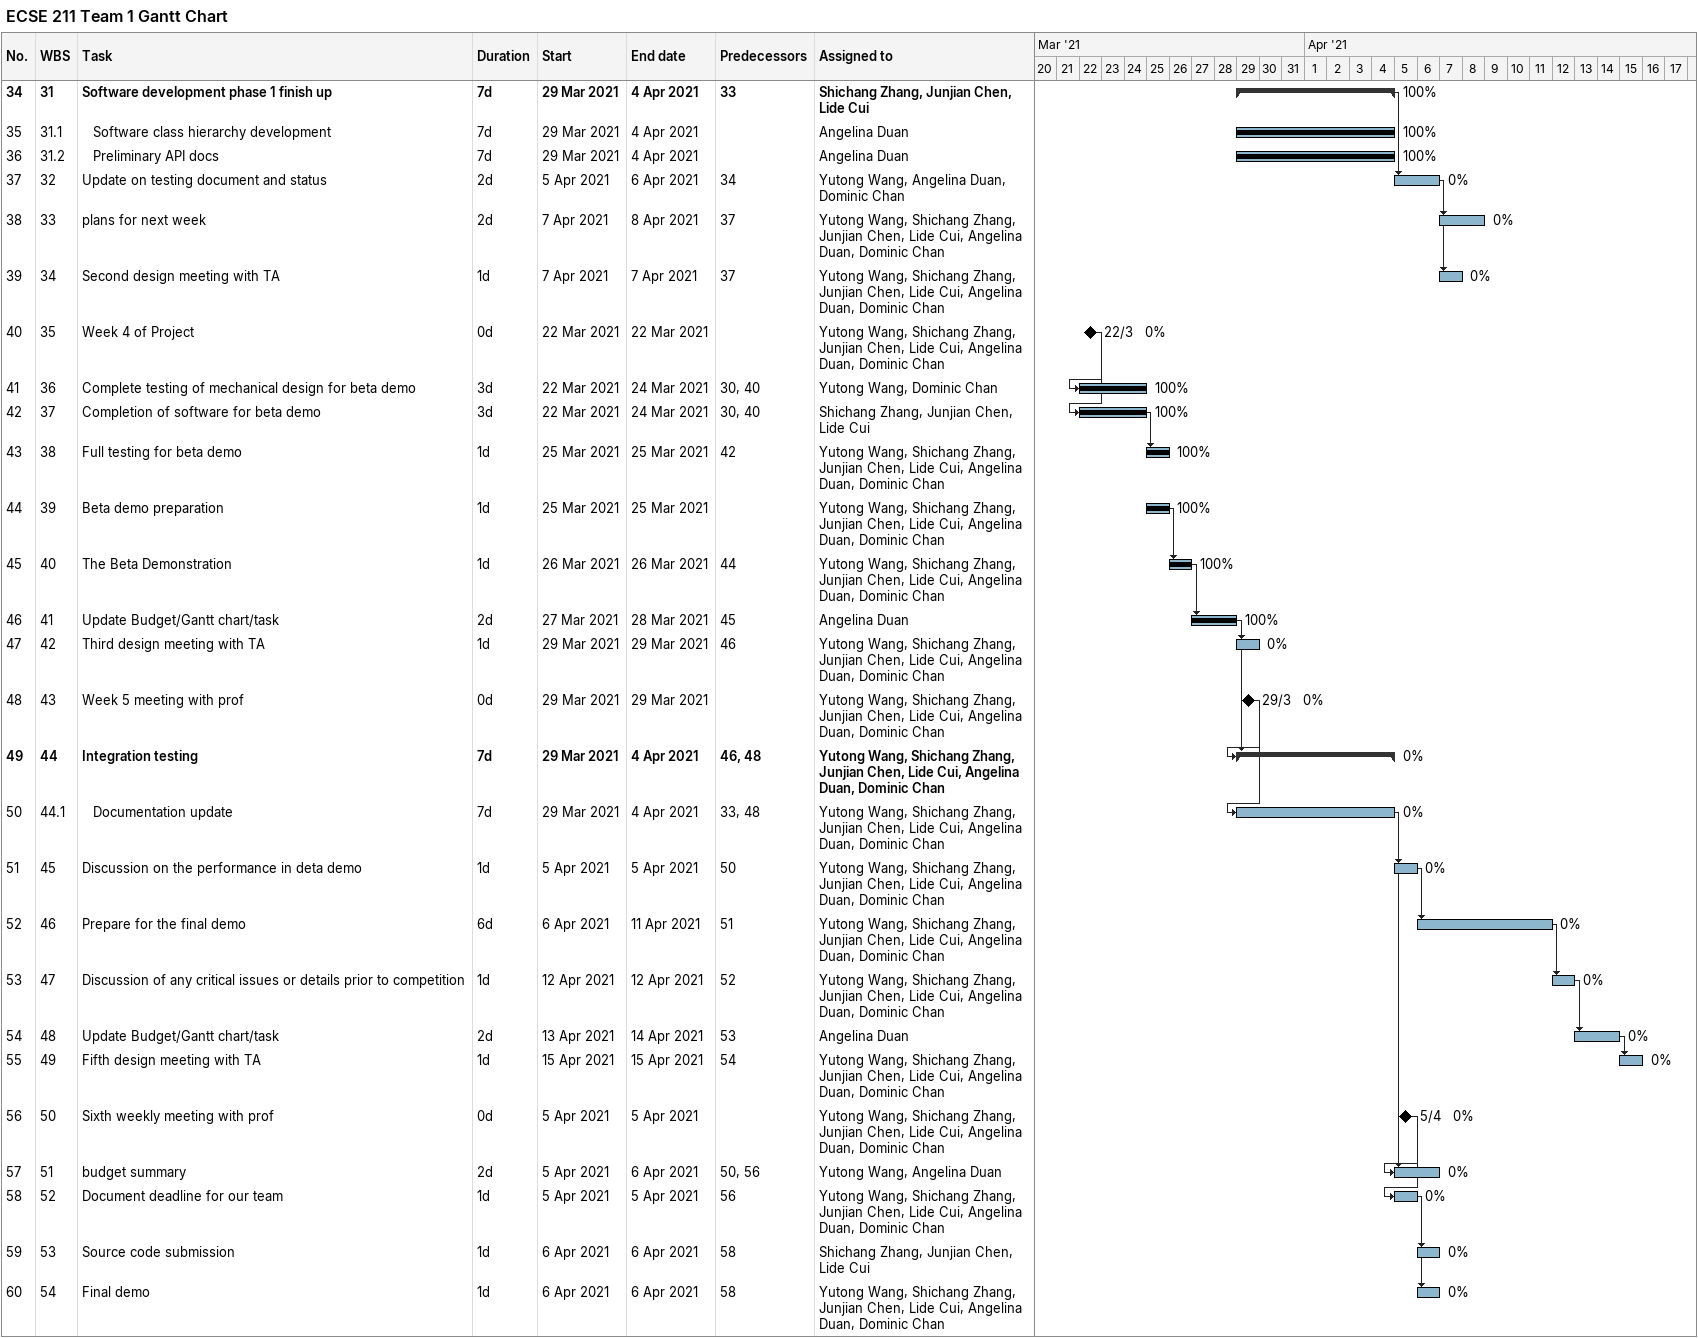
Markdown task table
ECSE 211 Team 1 Gantt Chart

| ID | WBS | Task | Duration | Start | Finish | Predecessors | Resources | % complete |
|---|---|---|---|---|---|---|---|---|
| 34 | 31 | **Software development phase 1 finish up** | 7d | 2021-03-29 | 2021-04-04 | 33 | Shichang Zhang, Junjian Chen, Lide Cui | 100 |
| 35 | 31.1 | Software class hierarchy development | 7d | 2021-03-29 | 2021-04-04 |  | Angelina Duan | 100 |
| 36 | 31.2 | Preliminary API docs | 7d | 2021-03-29 | 2021-04-04 |  | Angelina Duan | 100 |
| 37 | 32 | Update on testing document and status | 2d | 2021-04-05 | 2021-04-06 | 34 | Yutong Wang, Angelina Duan, Dominic Chan | 0 |
| 38 | 33 | plans for next week | 2d | 2021-04-07 | 2021-04-08 | 37 | Yutong Wang, Shichang Zhang, Junjian Chen, Lide Cui, Angelina Duan, Dominic Chan | 0 |
| 39 | 34 | Second design meeting with TA | 1d | 2021-04-07 | 2021-04-07 | 37 | Yutong Wang, Shichang Zhang, Junjian Chen, Lide Cui, Angelina Duan, Dominic Chan | 0 |
| 40 | 35 | Week 4 of Project | 0d | 2021-03-22 | 2021-03-22 |  | Yutong Wang, Shichang Zhang, Junjian Chen, Lide Cui, Angelina Duan, Dominic Chan | 0 |
| 41 | 36 | Complete testing of mechanical design for beta demo | 3d | 2021-03-22 | 2021-03-24 | 30, 40 | Yutong Wang, Dominic Chan | 100 |
| 42 | 37 | Completion of software for beta demo | 3d | 2021-03-22 | 2021-03-24 | 30, 40 | Shichang Zhang, Junjian Chen, Lide Cui | 100 |
| 43 | 38 | Full testing for beta demo | 1d | 2021-03-25 | 2021-03-25 | 42 | Yutong Wang, Shichang Zhang, Junjian Chen, Lide Cui, Angelina Duan, Dominic Chan | 100 |
| 44 | 39 | Beta demo preparation | 1d | 2021-03-25 | 2021-03-25 |  | Yutong Wang, Shichang Zhang, Junjian Chen, Lide Cui, Angelina Duan, Dominic Chan | 100 |
| 45 | 40 | The Beta Demonstration | 1d | 2021-03-26 | 2021-03-26 | 44 | Yutong Wang, Shichang Zhang, Junjian Chen, Lide Cui, Angelina Duan, Dominic Chan | 100 |
| 46 | 41 | Update Budget/Gantt chart/task | 2d | 2021-03-27 | 2021-03-28 | 45 | Angelina Duan | 100 |
| 47 | 42 | Third design meeting with TA | 1d | 2021-03-29 | 2021-03-29 | 46 | Yutong Wang, Shichang Zhang, Junjian Chen, Lide Cui, Angelina Duan, Dominic Chan | 0 |
| 48 | 43 | Week 5 meeting with prof | 0d | 2021-03-29 | 2021-03-29 |  | Yutong Wang, Shichang Zhang, Junjian Chen, Lide Cui, Angelina Duan, Dominic Chan | 0 |
| 49 | 44 | **Integration testing** | 7d | 2021-03-29 | 2021-04-04 | 46, 48 | Yutong Wang, Shichang Zhang, Junjian Chen, Lide Cui, Angelina Duan, Dominic Chan | 0 |
| 50 | 44.1 | Documentation update | 7d | 2021-03-29 | 2021-04-04 | 33, 48 | Yutong Wang, Shichang Zhang, Junjian Chen, Lide Cui, Angelina Duan, Dominic Chan | 0 |
| 51 | 45 | Discussion on the performance in deta demo | 1d | 2021-04-05 | 2021-04-05 | 50 | Yutong Wang, Shichang Zhang, Junjian Chen, Lide Cui, Angelina Duan, Dominic Chan | 0 |
| 52 | 46 | Prepare for the final demo | 6d | 2021-04-06 | 2021-04-11 | 51 | Yutong Wang, Shichang Zhang, Junjian Chen, Lide Cui, Angelina Duan, Dominic Chan | 0 |
| 53 | 47 | Discussion of any critical issues or details prior to competition | 1d | 2021-04-12 | 2021-04-12 | 52 | Yutong Wang, Shichang Zhang, Junjian Chen, Lide Cui, Angelina Duan, Dominic Chan | 0 |
| 54 | 48 | Update Budget/Gantt chart/task | 2d | 2021-04-13 | 2021-04-14 | 53 | Angelina Duan | 0 |
| 55 | 49 | Fifth design meeting with TA | 1d | 2021-04-15 | 2021-04-15 | 54 | Yutong Wang, Shichang Zhang, Junjian Chen, Lide Cui, Angelina Duan, Dominic Chan | 0 |
| 56 | 50 | Sixth weekly meeting with prof | 0d | 2021-04-05 | 2021-04-05 |  | Yutong Wang, Shichang Zhang, Junjian Chen, Lide Cui, Angelina Duan, Dominic Chan | 0 |
| 57 | 51 | budget summary | 2d | 2021-04-05 | 2021-04-06 | 50, 56 | Yutong Wang, Angelina Duan | 0 |
| 58 | 52 | Document deadline for our team | 1d | 2021-04-05 | 2021-04-05 | 56 | Yutong Wang, Shichang Zhang, Junjian Chen, Lide Cui, Angelina Duan, Dominic Chan | 0 |
| 59 | 53 | Source code submission | 1d | 2021-04-06 | 2021-04-06 | 58 | Shichang Zhang, Junjian Chen, Lide Cui | 0 |
| 60 | 54 | Final demo | 1d | 2021-04-06 | 2021-04-06 | 58 | Yutong Wang, Shichang Zhang, Junjian Chen, Lide Cui, Angelina Duan, Dominic Chan | 0 |
